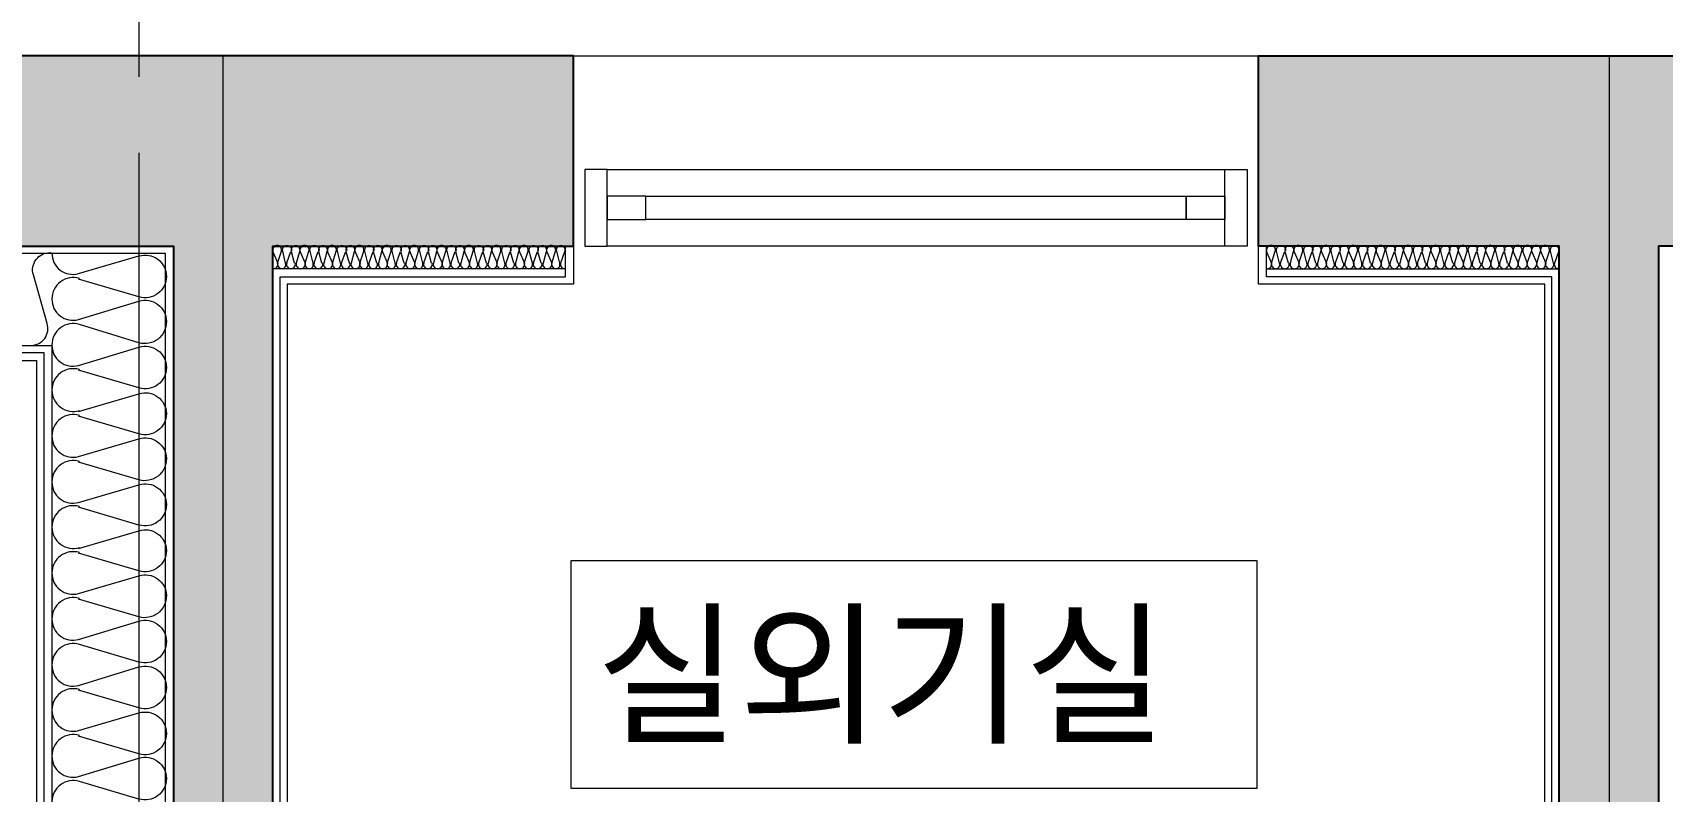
# Model space of a CAD drawing. Header units: millimetres. Extents: x 906 to 41302, y 848 to 28850.
# Drawn here: x 22380 to 24519, y 18735 to 19732 of the extents above; entities that cross this region are included whole.
import ezdxf

# ---------------------------------------------------------------- set-up
doc = ezdxf.new("R2010")
doc.units = ezdxf.units.MM
for name, color, linetype in [('PDF_A-FLOR-ROOM-IDEN', 7, 'Continuous'), ('PDF_X-단위세대$및$주동평면도$A-FIN-INSL', 7, 'Continuous'), ('PDF_X-단위세대$및$주동평면도$A-FLOR-FLIN-TYP', 7, 'Continuous'), ('PDF_X-단위세대$및$주동평면도$A-ST-AXIS-CEN', 7, 'Continuous'), ('PDF_X-단위세대$및$주동평면도$A-ST-CONC', 7, 'Continuous'), ('PDF_X-단위세대$및$주동평면도$A-WALL-DRY', 7, 'Continuous'), ('PDF_X-단위세대$및$주동평면도$A-WIN', 7, 'Continuous'), ('PDF_문자', 7, 'Continuous')]:
    doc.layers.add(name, color=color, linetype=linetype)
doc.layers.add('PDF_X-단위세대$및$주동평면도$A-FIN-INSL-HAT', color=7, linetype='Continuous', true_color=0x666666)
doc.layers.add('PDF_X-단위세대$및$주동평면도$S-ST-CONC-PAT1', color=7, linetype='Continuous', true_color=0xb7b7b7)
doc.styles.add('PDF Arial', font='arial.ttf')

msp = doc.modelspace()

# ---------------------------------------------------------------- linework, layer by layer
at = {"layer": 'PDF_A-FLOR-ROOM-IDEN', "lineweight": 13}
msp.add_lwpolyline([(23086.5, 18738.9), (23086.5, 19038.4), (23987.1, 19038.4), (23987.1, 18738.9)], close=True, dxfattribs=at)
at = {"layer": 'PDF_X-단위세대$및$주동평면도$A-FIN-INSL', "lineweight": 5}
for points in [[(21129.6, 19320.9), (22404.9, 19320.9), (22404.9, 18581.2), (22554.2, 18581.2), (22554.2, 19441.6), (21129.6, 19441.6)], [(23079.1, 19421.5), (22694.9, 19421.5)], [(23999.8, 19421.5), (24384, 19421.5)]]:
    msp.add_lwpolyline(points, dxfattribs=at)
at = {"layer": 'PDF_X-단위세대$및$주동평면도$A-FIN-INSL-HAT', "lineweight": 9}
for points in [[(22695.4, 19421.5, 0.501821), (22701.3, 19428.9), (22706.3, 19444.7, 0.501821), (22700.7, 19452.2, 0.501821), (22694.9, 19443.7), (22701.5, 19429, 0.501821), (22707.1, 19421.5, 0.501821), (22711.8, 19428.9), (22707.9, 19444.7, -0.501821), (22713.4, 19452.2, -0.501821), (22719.5, 19444.7, -0.501821), (22725.1, 19452.2, -0.501821), (22729.8, 19443.7), (22725.8, 19429, 0.501821), (22731.4, 19421.5, 0.501821), (22737.2, 19428.9), (22742.3, 19444.7, 0.501821), (22736.7, 19452.2, 0.501821), (22730.9, 19443.7), (22737.5, 19429, 0.501821), (22743.1, 19421.5, 0.501821), (22747.8, 19428.9), (22743.8, 19444.7, -0.501821), (22749.4, 19452.2, -0.501821), (22755.5, 19444.7, -0.501821), (22761.1, 19452.2, -0.501821), (22765.8, 19443.7), (22761.8, 19429, 0.501821), (22767.4, 19421.5, 0.501821), (22773.2, 19428.9), (22778.3, 19444.7, 0.501821), (22772.7, 19452.2, 0.501821), (22766.9, 19443.7), (22773.5, 19429, 0.501821), (22779.1, 19421.5, 0.501821), (22783.8, 19428.9), (22779.8, 19444.7, -0.501821), (22785.4, 19452.2, -0.501821), (22791.5, 19444.7, -0.501821), (22797.1, 19452.2, -0.501821), (22801.8, 19443.7), (22797.8, 19429, 0.501821), (22803.4, 19421.5, 0.501821), (22809.2, 19428.9), (22814.3, 19444.7, 0.501821), (22808.7, 19452.2, 0.501821), (22802.9, 19443.7), (22809.5, 19429, 0.501821), (22815, 19421.5, 0.501821), (22819.8, 19428.9), (22815.8, 19444.7, -0.501821), (22821.4, 19452.2, -0.501821), (22827.4, 19444.7, -0.501821), (22833, 19452.2, -0.501821), (22837.8, 19443.7), (22833.8, 19429, 0.501821), (22839.4, 19421.5, 0.501821), (22845.2, 19428.9), (22850.2, 19444.7, 0.501821), (22844.7, 19452.2, 0.501821), (22838.8, 19443.7), (22845.4, 19429, 0.501821), (22851, 19421.5, 0.501821), (22855.8, 19428.9), (22851.8, 19444.7, -0.501821), (22857.4, 19452.2, -0.501821), (22863.4, 19444.7, -0.501821), (22869, 19452.2, -0.501821), (22873.8, 19443.7), (22869.8, 19429, 0.501821), (22875.4, 19421.5, 0.501821), (22881.2, 19428.9), (22886.2, 19444.7, 0.501821), (22880.7, 19452.2, 0.501821), (22874.8, 19443.7), (22881.4, 19429, 0.501821), (22887, 19421.5, 0.501821), (22891.8, 19428.9), (22887.8, 19444.7, -0.501821), (22893.4, 19452.2, -0.501821), (22899.4, 19444.7, -0.501821), (22905, 19452.2, -0.501821), (22909.8, 19443.7), (22905.8, 19429, 0.501821), (22911.3, 19421.5, 0.501821), (22917.2, 19428.9), (22922.2, 19444.7, 0.501821), (22916.6, 19452.2, 0.501821), (22910.8, 19443.7), (22917.4, 19429, 0.501821), (22923, 19421.5, 0.501821), (22927.7, 19428.9), (22923.8, 19444.7, -0.501821), (22929.3, 19452.2, -0.501821), (22935.4, 19444.7, -0.501821), (22941, 19452.2, -0.501821), (22945.7, 19443.7), (22941.7, 19429, 0.501821), (22947.3, 19421.5, 0.501821), (22953.1, 19428.9), (22958.2, 19444.7, 0.501821), (22952.6, 19452.2, 0.501821), (22946.8, 19443.7), (22953.4, 19429, 0.501821), (22959, 19421.5, 0.501821), (22963.7, 19428.9), (22959.7, 19444.7, -0.501821), (22965.3, 19452.2, -0.501821), (22971.4, 19444.7, -0.501821), (22977, 19452.2, -0.501821), (22981.7, 19443.7), (22977.7, 19429, 0.501821), (22983.3, 19421.5, 0.501821), (22989.1, 19428.9), (22994.2, 19444.7, 0.501821), (22988.6, 19452.2, 0.501821), (22982.8, 19443.7), (22989.4, 19429, 0.501821), (22995, 19421.5, 0.501821), (22999.7, 19428.9), (22995.7, 19444.7, -0.501821), (23001.3, 19452.2, -0.501821), (23007.4, 19444.7, -0.501821), (23013, 19452.2, -0.501821), (23017.7, 19443.7), (23013.7, 19429, 0.501821), (23019.3, 19421.5, 0.501821), (23025.1, 19428.9), (23030.2, 19444.7, 0.501821), (23024.6, 19452.2, 0.501821), (23018.8, 19443.7), (23025.4, 19429, 0.501821), (23030.9, 19421.5, 0.501821), (23035.7, 19428.9), (23031.7, 19444.7, -0.501821), (23037.3, 19452.2, -0.501821), (23043.3, 19444.7, -0.501821), (23048.9, 19452.2, -0.501821), (23053.7, 19443.7), (23049.7, 19429, 0.501821), (23055.3, 19421.5, 0.501821), (23061.1, 19428.9), (23066.1, 19444.7, 0.501821), (23060.6, 19452.2, 0.501821), (23054.7, 19443.7), (23061.3, 19429, 0.501821), (23066.9, 19421.5, 0.501821), (23071.7, 19428.9), (23067.7, 19444.7, -0.501821), (23073.3, 19452.2, -0.501821), (23078, 19443.7), (23072.7, 19428.9, 0.501821), (23078.6, 19421.5)], [(24000.4, 19421.5, 0.501821), (24006.2, 19428.9), (24011.2, 19444.7, 0.501821), (24005.7, 19452.2, 0.501821), (23999.8, 19443.7), (24006.4, 19429, 0.501821), (24012, 19421.5, 0.501821), (24016.8, 19428.9), (24012.8, 19444.7, -0.501821), (24018.4, 19452.2, -0.501821), (24024.4, 19444.7, -0.501821), (24030, 19452.2, -0.501821), (24034.8, 19443.7), (24030.8, 19429, 0.501821), (24036.4, 19421.5, 0.501821), (24042.2, 19428.9), (24047.2, 19444.7, 0.501821), (24041.6, 19452.2, 0.501821), (24035.8, 19443.7), (24042.4, 19429, 0.501821), (24048, 19421.5, 0.501821), (24052.8, 19428.9), (24048.8, 19444.7, -0.501821), (24054.4, 19452.2, -0.501821), (24060.4, 19444.7, -0.501821), (24066, 19452.2, -0.501821), (24070.7, 19443.7), (24066.8, 19429, 0.501821), (24072.3, 19421.5, 0.501821), (24078.2, 19428.9), (24083.2, 19444.7, 0.501821), (24077.6, 19452.2, 0.501821), (24071.8, 19443.7), (24078.4, 19429, 0.501821), (24084, 19421.5, 0.501821), (24088.7, 19428.9), (24084.7, 19444.7, -0.501821), (24090.3, 19452.2, -0.501821), (24096.4, 19444.7, -0.501821), (24102, 19452.2, -0.501821), (24106.7, 19443.7), (24102.7, 19429, 0.501821), (24108.3, 19421.5, 0.501821), (24114.1, 19428.9), (24119.2, 19444.7, 0.501821), (24113.6, 19452.2, 0.501821), (24107.8, 19443.7), (24114.4, 19429, 0.501821), (24120, 19421.5, 0.501821), (24124.7, 19428.9), (24120.7, 19444.7, -0.501821), (24126.3, 19452.2, -0.501821), (24132.4, 19444.7, -0.501821), (24138, 19452.2, -0.501821), (24142.7, 19443.7), (24138.7, 19429, 0.501821), (24144.3, 19421.5, 0.501821), (24150.1, 19428.9), (24155.2, 19444.7, 0.501821), (24149.6, 19452.2, 0.501821), (24143.8, 19443.7), (24150.4, 19429, 0.501821), (24155.9, 19421.5, 0.501821), (24160.7, 19428.9), (24156.7, 19444.7, -0.501821), (24162.3, 19452.2, -0.501821), (24168.4, 19444.7, -0.501821), (24173.9, 19452.2, -0.501821), (24178.7, 19443.7), (24174.7, 19429, 0.501821), (24180.3, 19421.5, 0.501821), (24186.1, 19428.9), (24191.2, 19444.7, 0.501821), (24185.6, 19452.2, 0.501821), (24179.8, 19443.7), (24186.3, 19429, 0.501821), (24191.9, 19421.5, 0.501821), (24196.7, 19428.9), (24192.7, 19444.7, -0.501821), (24198.3, 19452.2, -0.501821), (24204.3, 19444.7, -0.501821), (24209.9, 19452.2, -0.501821), (24214.7, 19443.7), (24210.7, 19429, 0.501821), (24216.3, 19421.5, 0.501821), (24222.1, 19428.9), (24227.1, 19444.7, 0.501821), (24221.6, 19452.2, 0.501821), (24215.7, 19443.7), (24222.3, 19429, 0.501821), (24227.9, 19421.5, 0.501821), (24232.7, 19428.9), (24228.7, 19444.7, -0.501821), (24234.3, 19452.2, -0.501821), (24240.3, 19444.7, -0.501821), (24245.9, 19452.2, -0.501821), (24250.7, 19443.7), (24246.7, 19429, 0.501821), (24252.3, 19421.5, 0.501821), (24258.1, 19428.9), (24263.1, 19444.7, 0.501821), (24257.5, 19452.2, 0.501821), (24251.7, 19443.7), (24258.3, 19429, 0.501821), (24263.9, 19421.5, 0.501821), (24268.7, 19428.9), (24264.7, 19444.7, -0.501821), (24270.3, 19452.2, -0.501821), (24276.3, 19444.7, -0.501821), (24281.9, 19452.2, -0.501821), (24286.6, 19443.7), (24282.7, 19429, 0.501821), (24288.2, 19421.5, 0.501821), (24294.1, 19428.9), (24299.1, 19444.7, 0.501821), (24293.5, 19452.2, 0.501821), (24287.7, 19443.7), (24294.3, 19429, 0.501821), (24299.9, 19421.5, 0.501821), (24304.6, 19428.9), (24300.6, 19444.7, -0.501821), (24306.2, 19452.2, -0.501821), (24312.3, 19444.7, -0.501821), (24317.9, 19452.2, -0.501821), (24322.6, 19443.7), (24318.6, 19429, 0.501821), (24324.2, 19421.5, 0.501821), (24330, 19428.9), (24335.1, 19444.7, 0.501821), (24329.5, 19452.2, 0.501821), (24323.7, 19443.7), (24330.3, 19429, 0.501821), (24335.9, 19421.5, 0.501821), (24341.7, 19428.9), (24347.8, 19444.7, 0.501821), (24342.2, 19452.2, 0.501821), (24336.4, 19443.7), (24341.9, 19429, 0.501821), (24347.5, 19421.5, 0.501821), (24354.4, 19428.9), (24359.4, 19444.7, 0.501821), (24353.9, 19452.2, 0.501821), (24348, 19443.7), (24354.6, 19429, 0.501821), (24360.2, 19421.5, 0.501821), (24366, 19428.9), (24371.1, 19444.7, 0.501821), (24365.5, 19452.2, 0.501821), (24359.7, 19443.7), (24366.3, 19429, 0.501821), (24371.8, 19421.5, 0.501821), (24376.6, 19428.9), (24372.6, 19444.7, -0.501821), (24378.2, 19452.2, -0.501821), (24383, 19443.7), (24377.7, 19428.9, 0.501821), (24383.5, 19421.5)], [(22377.9, 19320.9, 0.5016), (22398.6, 19349.5), (22380.5, 19413.4, -0.5016), (22402.3, 19442.7, -0.033339), (22404.9, 19442.1, 0.501644), (22439.9, 19415.1), (22519.2, 19438.3, -0.501645), (22555.2, 19411.4, -0.501645), (22519.2, 19384.4), (22439.9, 19407.7)], [(22441, 19408.7, 0.501644), (22404.9, 19381.8, 0.501644), (22439.9, 19354.8), (22519.2, 19379, -0.501645), (22555.2, 19352.2, -0.501645), (22519.2, 19324.1), (22441, 19348.4, 0.501644), (22404.9, 19321.5, 0.501644), (22439.9, 19294.5), (22519.2, 19318.7, -0.501645), (22555.2, 19291.8, -0.501645), (22519.2, 19264.9), (22439.9, 19288.1)], [(22441, 19289.1, 0.501644), (22404.9, 19262.2, 0.501644), (22441, 19235.3)], [(22439.9, 19234.2), (22519.2, 19257.4, -0.501645), (22555.2, 19231.5, -0.501645), (22519.2, 19204.5), (22439.9, 19227.8)], [(22441, 19228.8, 0.501644), (22404.9, 19201.9, 0.501644), (22439.9, 19174.9), (22519.2, 19198.2, -0.501645), (22555.2, 19172.2, -0.501645), (22519.2, 19144.2), (22439.9, 19167.5)], [(22441, 19168.4, 0.501644), (22404.9, 19141.6, 0.501644), (22439.9, 19114.6), (22519.2, 19137.9, -0.501645), (22555.2, 19111.9, -0.501645), (22519.2, 19084.9), (22439.9, 19108.2)], [(22441, 19109.2, 0.501644), (22404.9, 19082.3, 0.501644), (22441, 19055.4)], [(22439.9, 19054.2), (22519.2, 19077.5, -0.501645), (22555.2, 19051.6, -0.501645), (22519.2, 19024.6), (22439.9, 19047.9)], [(22441, 19048.8, 0.501644), (22404.9, 19022, 0.501644), (22439.9, 18995), (22519.2, 19018.3, -0.501645), (22555.2, 18992.3, -0.501645), (22519.2, 18964.3), (22439.9, 18987.6)], [(22441, 18988.5, 0.501644), (22404.9, 18961.6, 0.501644), (22439.9, 18934.7), (22519.2, 18958.9, -0.501645), (22555.2, 18932, -0.501645), (22519.2, 18905), (22441, 18928.2, 0.501644), (22404.9, 18901.3, 0.501644), (22439.9, 18874.3), (22519.2, 18898.6, -0.501645), (22555.2, 18871.7, -0.501645), (22519.2, 18844.7), (22439.9, 18868)], [(22441, 18868.9, 0.501644), (22404.9, 18842, 0.501644), (22439.9, 18815.1), (22519.2, 18838.3, -0.501645), (22555.2, 18811.4, -0.501645), (22519.2, 18784.4), (22439.9, 18807.7)], [(22441, 18808.6, 0.501644), (22404.9, 18781.7, 0.501644), (22439.9, 18754.7), (22519.2, 18779, -0.501645), (22555.2, 18752.1, -0.501645), (22519.2, 18725.1), (22441, 18748.3, 0.501644), (22404.9, 18721.4, 0.501644), (22439.9, 18694.4), (22519.2, 18718.6, -0.501645), (22555.2, 18691.8, -0.501645), (22519.2, 18664.8), (22439.9, 18688.1)]]:
    msp.add_lwpolyline(points, format="xyb", dxfattribs=at)
for points in [[(22404.9, 19441.6), (22404.9, 19441.6)], [(22718.2, 19443.7), (22712.9, 19428.9)], [(22723.5, 19428.9), (22719.3, 19443.7)], [(22754.2, 19443.7), (22748.9, 19428.9)], [(22759.5, 19428.9), (22755.2, 19443.7)], [(22790.2, 19443.7), (22784.9, 19428.9)], [(22795.5, 19428.9), (22791.2, 19443.7)], [(22826.1, 19443.7), (22820.9, 19428.9)], [(22831.4, 19428.9), (22827.2, 19443.7)], [(22862.1, 19443.7), (22856.8, 19428.9)], [(22867.4, 19428.9), (22863.2, 19443.7)], [(22898.1, 19443.7), (22892.8, 19428.9)], [(22903.4, 19428.9), (22899.2, 19443.7)], [(22934.1, 19443.7), (22928.8, 19428.9)], [(22939.4, 19428.9), (22935.2, 19443.7)], [(22970.1, 19443.7), (22964.8, 19428.9)], [(22975.4, 19428.9), (22971.1, 19443.7)], [(23006.1, 19443.7), (23000.8, 19428.9)], [(23011.4, 19428.9), (23007.1, 19443.7)], [(23042, 19443.7), (23036.8, 19428.9)], [(23047.3, 19428.9), (23043.1, 19443.7)], [(24023.1, 19443.7), (24017.8, 19428.9)], [(24028.4, 19428.9), (24024.2, 19443.7)], [(24059.1, 19443.7), (24053.8, 19428.9)], [(24064.4, 19428.9), (24060.2, 19443.7)], [(24095.1, 19443.7), (24089.8, 19428.9)], [(24100.4, 19428.9), (24096.1, 19443.7)], [(24131.1, 19443.7), (24125.8, 19428.9)], [(24136.4, 19428.9), (24132.1, 19443.7)], [(24167.1, 19443.7), (24161.8, 19428.9)], [(24172.3, 19428.9), (24168.1, 19443.7)], [(24203, 19443.7), (24197.7, 19428.9)], [(24208.3, 19428.9), (24204.1, 19443.7)], [(24239, 19443.7), (24233.7, 19428.9)], [(24244.3, 19428.9), (24240.1, 19443.7)], [(24275, 19443.7), (24269.7, 19428.9)], [(24280.3, 19428.9), (24276.1, 19443.7)], [(24311, 19443.7), (24305.7, 19428.9)], [(24316.3, 19428.9), (24312, 19443.7)], [(22694.9, 19421.5), (22694.9, 19421.5)], [(23999.8, 19421.5), (23999.8, 19421.5)]]:
    msp.add_lwpolyline(points, dxfattribs=at)
for centre, radius, start, end in [((22718.7, 19427.3), 5.81, 163.4055, 269.9994), ((22718.7, 19427.3), 5.82, 270.0006, 16.5945), ((22754.7, 19427.3), 5.81, 163.4055, 269.9994), ((22754.7, 19427.3), 5.82, 270.0006, 16.5945), ((22790.7, 19427.3), 5.81, 163.4055, 269.9994), ((22790.7, 19427.3), 5.82, 270.0006, 16.5945), ((22826.7, 19427.3), 5.81, 163.4055, 269.9994), ((22826.7, 19427.3), 5.82, 270.0006, 16.5945), ((22862.7, 19427.3), 5.81, 163.4055, 269.9994), ((22862.7, 19427.3), 5.82, 270.0006, 16.5945), ((22898.6, 19427.3), 5.81, 163.4055, 269.9994), ((22898.6, 19427.3), 5.82, 270.0006, 16.5945), ((22934.6, 19427.3), 5.81, 163.4055, 269.9994), ((22934.6, 19427.3), 5.82, 270.0006, 16.5945), ((22970.6, 19427.3), 5.81, 163.4055, 269.9994), ((22970.6, 19427.3), 5.82, 270.0006, 16.5945), ((23006.6, 19427.3), 5.81, 163.4055, 269.9994), ((23006.6, 19427.3), 5.82, 270.0006, 16.5945), ((23042.6, 19427.3), 5.81, 163.4055, 269.9994), ((23042.6, 19427.3), 5.82, 270.0006, 16.5945), ((23078.6, 19427.2), 5.72, 269.9304, 280.458), ((24023.6, 19427.3), 5.81, 163.4055, 269.9994), ((24023.7, 19427.3), 5.82, 270.0006, 16.5945), ((24059.6, 19427.3), 5.81, 163.4055, 269.9994), ((24059.6, 19427.3), 5.82, 270.0006, 16.5945), ((24095.6, 19427.3), 5.81, 163.4055, 269.9994), ((24095.6, 19427.3), 5.82, 270.0006, 16.5945), ((24131.6, 19427.3), 5.81, 163.4055, 269.9994), ((24131.6, 19427.3), 5.82, 270.0006, 16.5945), ((24167.6, 19427.3), 5.81, 163.4055, 269.9994), ((24167.6, 19427.3), 5.82, 270.0006, 16.5945), ((24203.6, 19427.3), 5.81, 163.4055, 269.9994), ((24203.6, 19427.3), 5.82, 270.0006, 16.5945), ((24239.5, 19427.3), 5.81, 163.4055, 269.9994), ((24239.6, 19427.3), 5.82, 270.0006, 16.5945), ((24275.5, 19427.3), 5.81, 163.4055, 269.9994), ((24275.5, 19427.3), 5.82, 270.0006, 16.5945), ((24311.5, 19427.3), 5.81, 163.4055, 269.9994), ((24311.5, 19427.3), 5.82, 270.0006, 16.5945), ((24383.5, 19427.2), 5.72, 269.9304, 280.458)]:
    msp.add_arc(centre, radius, start, end, dxfattribs=at)
at = {"layer": 'PDF_X-단위세대$및$주동평면도$A-FLOR-FLIN-TYP', "lineweight": 5}
msp.add_lwpolyline([(23089.7, 19700.9), (23989.3, 19700.9)], dxfattribs=at)
at = {"layer": 'PDF_X-단위세대$및$주동평면도$A-ST-AXIS-CEN', "lineweight": 5}
for points in [[(22519.2, 19773.9), (22519.2, 19673.4)], [(20924.3, 19700.9), (23924.7, 19700.9)], [(22629.3, 19700.9), (22629.3, 17636.1)], [(24024.2, 19700.9), (24124.7, 19700.9)], [(24224.2, 19700.9), (27224.6, 19700.9)], [(24449.6, 19700.9), (24449.6, 17616), (27112.4, 17616)], [(22519.2, 19573.9), (22519.2, 16573.5)]]:
    msp.add_lwpolyline(points, dxfattribs=at)
at = {"layer": 'PDF_X-단위세대$및$주동평면도$A-ST-CONC', "lineweight": 25}
for points in [[(23089.7, 19700.9), (21144.5, 19700.9), (21144.5, 19451.1), (22564.7, 19451.1), (22564.7, 18561.1), (22694.9, 18561.1), (22694.9, 19451.1), (23089.7, 19451.1)], [(22564.7, 17831.9), (22694.9, 17831.9), (22694.9, 17781.1), (24384, 17781.1), (24384, 19451.1), (23989.3, 19451.1), (23989.3, 19700.9), (25214.8, 19700.9), (25214.8, 19451.1), (24514.2, 19451.1), (24514.2, 17650.9), (22564.7, 17650.9)]]:
    msp.add_lwpolyline(points, close=True, dxfattribs=at)
at = {"layer": 'PDF_X-단위세대$및$주동평면도$A-WALL-DRY', "lineweight": 13}
for points in [[(22694.9, 18571.6), (22704.4, 18571.6), (22704.4, 19410.9), (23079.1, 19410.9), (23079.1, 19451.1)], [(22694.9, 17821.3), (22704.4, 17821.3), (22704.4, 17791.7), (24374.5, 17791.7), (24374.5, 19410.9), (23999.8, 19410.9), (23999.8, 19451.1)], [(22694.9, 17831.9), (22714, 17831.9), (22714, 17801.2), (24365, 17801.2), (24365, 19401.4), (23989.3, 19401.4), (23989.3, 19451.1)], [(23089.7, 19451.1), (23089.7, 19401.4), (22714, 19401.4), (22714, 18561.1), (22694.9, 18561.1)], [(21129.6, 19311.4), (22394.3, 19311.4), (22394.3, 18571.6), (22564.7, 18571.6)], [(21129.6, 19300.8), (22384.8, 19300.8), (22384.8, 18561.1), (22564.7, 18561.1)]]:
    msp.add_lwpolyline(points, dxfattribs=at)
at = {"layer": 'PDF_X-단위세대$및$주동평면도$A-WIN', "lineweight": 9}
for points in [[(23104.5, 19451.1), (23134.1, 19451.1), (23134.1, 19551.7), (23104.5, 19551.7)], [(23974.4, 19451.1), (23944.8, 19451.1), (23944.8, 19551.7), (23974.4, 19551.7)], [(23184.9, 19516.7), (23134.1, 19516.7), (23134.1, 19486), (23184.9, 19486)], [(23894, 19516.7), (23944.8, 19516.7), (23944.8, 19486), (23894, 19486)]]:
    msp.add_lwpolyline(points, close=True, dxfattribs=at)
at = {"layer": 'PDF_X-단위세대$및$주동평면도$A-WIN', "lineweight": 5}
for points in [[(23134.1, 19551.7), (23944.8, 19551.7)], [(23944.8, 19451.1), (23134.1, 19451.1)]]:
    msp.add_lwpolyline(points, dxfattribs=at)
msp.add_lwpolyline([(23184.9, 19516.7), (23894, 19516.7), (23894, 19486), (23184.9, 19486)], close=True, dxfattribs=at)
at = {"layer": 'PDF_X-단위세대$및$주동평면도$S-ST-CONC-PAT1', "transparency": 33554559}
for points in [[(23089.7, 19700.9), (21144.5, 19700.9), (23089.7, 19451.1)], [(21144.5, 19700.9), (23089.7, 19451.1), (21144.5, 19451.1)], [(25214.8, 19700.9), (23989.3, 19700.9), (25214.8, 19451.1)], [(23989.3, 19700.9), (25214.8, 19451.1), (23989.3, 19451.1)], [(22694.9, 19451.1), (22564.7, 19451.1), (22694.9, 18561.1)], [(22564.7, 19451.1), (22694.9, 18561.1), (22564.7, 18561.1)], [(24514.2, 19451.1), (24384, 19451.1), (24514.2, 17781.1)], [(24384, 19451.1), (24514.2, 17781.1), (24384, 17781.1)]]:
    msp.add_solid(points, dxfattribs=at)

# ---------------------------------------------------------------- texts
at = {"layer": 'PDF_문자', "insert": (23119.3, 18797.7), "char_height": 149.38, "attachment_point": 7, "style": 'PDF Arial'}
msp.add_mtext('실외기실', dxfattribs=at)

doc.saveas('drawing.dxf')
